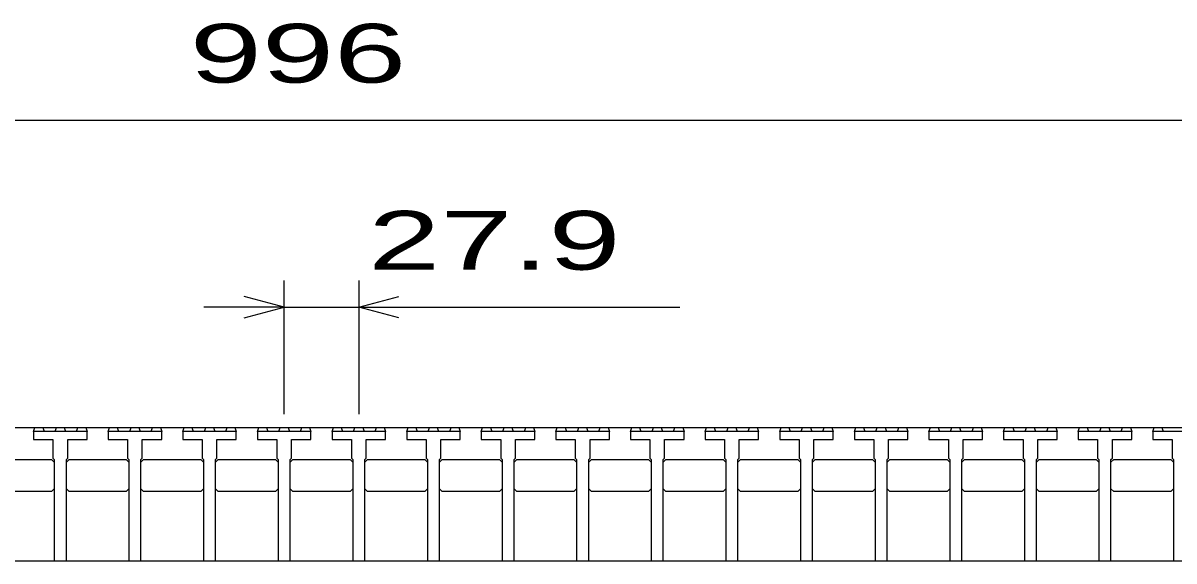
# Model space of a CAD drawing. Units: millimetres, scale not verified. Extents: x -1820 to 1736, y -1282 to 1048.
# Drawn here: x -961.3 to -531, y -559 to -357.7 of the extents above; entities that cross this region are included whole.
import ezdxf
from ezdxf.enums import TextEntityAlignment as Align

# ---------------------------------------------------------------- set-up
doc = ezdxf.new("R2010")
doc.units = ezdxf.units.MM
doc.header["$LTSCALE"] = 10
doc.layers.add('16', color=3, linetype='Continuous', lineweight=25)
doc.layers.add('22', color=2, linetype='Continuous', lineweight=25)
doc.styles.add('ベクトル', font='')
doc.styles.get('ベクトル').set_extended_font_data('ベクトル')

msp = doc.modelspace()

# ---------------------------------------------------------------- linework, layer by layer
at = {"layer": '16'}
for p, q in [((-1348, -509), (-352, -509)), ((-957.4, -510.5), (-956.9, -509)), ((-957.4, -510.5), (-957.4, -513.5)), ((-937.4, -510.5), (-957.4, -510.5)), ((-956.9, -509), (-954, -509)), ((-954, -509), (-953.5, -510.5)), ((-949.35, -510.5), (-948.85, -509)), ((-948.85, -509), (-945.95, -509)), ((-945.95, -509), (-945.45, -510.5)), ((-941.3, -510.5), (-940.8, -509)), ((-940.8, -509), (-937.9, -509)), ((-937.9, -509), (-937.4, -510.5)), ((-937.4, -513.5), (-937.4, -510.5)), ((-929.5, -510.5), (-929, -509)), ((-929.5, -510.5), (-929.5, -513.5)), ((-909.5, -510.5), (-929.5, -510.5)), ((-929, -509), (-926.1, -509)), ((-926.1, -509), (-925.6, -510.5)), ((-921.45, -510.5), (-920.95, -509)), ((-920.95, -509), (-918.05, -509)), ((-918.05, -509), (-917.55, -510.5)), ((-913.4, -510.5), (-912.9, -509)), ((-912.9, -509), (-910, -509)), ((-910, -509), (-909.5, -510.5)), ((-909.5, -513.5), (-909.5, -510.5)), ((-901.6, -510.5), (-901.1, -509)), ((-901.6, -510.5), (-901.6, -513.5)), ((-881.6, -510.5), (-901.6, -510.5)), ((-901.1, -509), (-898.2, -509)), ((-898.2, -509), (-897.7, -510.5)), ((-893.55, -510.5), (-893.05, -509)), ((-893.05, -509), (-890.15, -509)), ((-890.15, -509), (-889.65, -510.5)), ((-885.5, -510.5), (-885, -509)), ((-885, -509), (-882.1, -509)), ((-882.1, -509), (-881.6, -510.5)), ((-881.6, -513.5), (-881.6, -510.5)), ((-873.7, -510.5), (-873.2, -509)), ((-873.7, -510.5), (-873.7, -513.5)), ((-853.7, -510.5), (-873.7, -510.5)), ((-873.2, -509), (-870.3, -509)), ((-870.3, -509), (-869.8, -510.5)), ((-865.65, -510.5), (-865.15, -509)), ((-865.15, -509), (-862.25, -509)), ((-862.25, -509), (-861.75, -510.5)), ((-857.6, -510.5), (-857.1, -509)), ((-857.1, -509), (-854.2, -509)), ((-854.2, -509), (-853.7, -510.5)), ((-853.7, -513.5), (-853.7, -510.5)), ((-845.8, -510.5), (-845.3, -509)), ((-845.8, -510.5), (-845.8, -513.5)), ((-825.8, -510.5), (-845.8, -510.5)), ((-845.3, -509), (-842.4, -509)), ((-842.4, -509), (-841.9, -510.5)), ((-837.75, -510.5), (-837.25, -509)), ((-837.25, -509), (-834.35, -509)), ((-834.35, -509), (-833.85, -510.5)), ((-829.7, -510.5), (-829.2, -509)), ((-829.2, -509), (-826.3, -509)), ((-826.3, -509), (-825.8, -510.5)), ((-825.8, -513.5), (-825.8, -510.5)), ((-817.9, -510.5), (-817.4, -509)), ((-817.9, -510.5), (-817.9, -513.5)), ((-797.9, -510.5), (-817.9, -510.5)), ((-817.4, -509), (-814.5, -509)), ((-814.5, -509), (-814, -510.5)), ((-809.85, -510.5), (-809.35, -509)), ((-809.35, -509), (-806.45, -509)), ((-806.45, -509), (-805.95, -510.5)), ((-801.8, -510.5), (-801.3, -509)), ((-801.3, -509), (-798.4, -509)), ((-798.4, -509), (-797.9, -510.5)), ((-797.9, -513.5), (-797.9, -510.5)), ((-790, -510.5), (-789.5, -509)), ((-790, -510.5), (-790, -513.5)), ((-770, -510.5), (-790, -510.5)), ((-789.5, -509), (-786.6, -509)), ((-786.6, -509), (-786.1, -510.5)), ((-781.95, -510.5), (-781.45, -509)), ((-781.45, -509), (-778.55, -509)), ((-778.55, -509), (-778.05, -510.5)), ((-773.9, -510.5), (-773.4, -509)), ((-773.4, -509), (-770.5, -509)), ((-770.5, -509), (-770, -510.5)), ((-770, -513.5), (-770, -510.5)), ((-762.1, -510.5), (-761.6, -509)), ((-762.1, -510.5), (-762.1, -513.5)), ((-742.1, -510.5), (-762.1, -510.5)), ((-761.6, -509), (-758.7, -509)), ((-758.7, -509), (-758.2, -510.5)), ((-754.05, -510.5), (-753.55, -509)), ((-753.55, -509), (-750.65, -509)), ((-750.65, -509), (-750.15, -510.5)), ((-746, -510.5), (-745.5, -509)), ((-745.5, -509), (-742.6, -509)), ((-742.6, -509), (-742.1, -510.5)), ((-742.1, -513.5), (-742.1, -510.5)), ((-734.2, -510.5), (-733.7, -509)), ((-734.2, -510.5), (-734.2, -513.5)), ((-714.2, -510.5), (-734.2, -510.5)), ((-733.7, -509), (-730.8, -509)), ((-730.8, -509), (-730.3, -510.5)), ((-726.15, -510.5), (-725.65, -509)), ((-725.65, -509), (-722.75, -509)), ((-722.75, -509), (-722.25, -510.5)), ((-718.1, -510.5), (-717.6, -509)), ((-717.6, -509), (-714.7, -509)), ((-714.7, -509), (-714.2, -510.5)), ((-714.2, -513.5), (-714.2, -510.5)), ((-706.3, -510.5), (-705.8, -509)), ((-706.3, -510.5), (-706.3, -513.5)), ((-686.3, -510.5), (-706.3, -510.5)), ((-705.8, -509), (-702.9, -509)), ((-702.9, -509), (-702.4, -510.5)), ((-698.25, -510.5), (-697.75, -509)), ((-697.75, -509), (-694.85, -509)), ((-694.85, -509), (-694.35, -510.5)), ((-690.2, -510.5), (-689.7, -509)), ((-689.7, -509), (-686.8, -509)), ((-686.8, -509), (-686.3, -510.5)), ((-686.3, -513.5), (-686.3, -510.5)), ((-678.4, -510.5), (-677.9, -509)), ((-678.4, -510.5), (-678.4, -513.5)), ((-658.4, -510.5), (-678.4, -510.5)), ((-677.9, -509), (-675, -509)), ((-675, -509), (-674.5, -510.5)), ((-670.35, -510.5), (-669.85, -509)), ((-669.85, -509), (-666.95, -509)), ((-666.95, -509), (-666.45, -510.5)), ((-662.3, -510.5), (-661.8, -509)), ((-661.8, -509), (-658.9, -509)), ((-658.9, -509), (-658.4, -510.5)), ((-658.4, -513.5), (-658.4, -510.5)), ((-650.5, -510.5), (-650, -509)), ((-650.5, -510.5), (-650.5, -513.5)), ((-630.5, -510.5), (-650.5, -510.5)), ((-650, -509), (-647.1, -509)), ((-647.1, -509), (-646.6, -510.5)), ((-642.45, -510.5), (-641.95, -509)), ((-641.95, -509), (-639.05, -509)), ((-639.05, -509), (-638.55, -510.5)), ((-634.4, -510.5), (-633.9, -509)), ((-633.9, -509), (-631, -509)), ((-631, -509), (-630.5, -510.5)), ((-630.5, -513.5), (-630.5, -510.5)), ((-622.6, -510.5), (-622.1, -509)), ((-622.6, -510.5), (-622.6, -513.5)), ((-602.6, -510.5), (-622.6, -510.5)), ((-622.1, -509), (-619.2, -509)), ((-619.2, -509), (-618.7, -510.5)), ((-614.55, -510.5), (-614.05, -509)), ((-614.05, -509), (-611.15, -509)), ((-611.15, -509), (-610.65, -510.5)), ((-606.5, -510.5), (-606, -509)), ((-606, -509), (-603.1, -509)), ((-603.1, -509), (-602.6, -510.5)), ((-602.6, -513.5), (-602.6, -510.5)), ((-594.7, -510.5), (-594.2, -509)), ((-594.7, -510.5), (-594.7, -513.5)), ((-574.7, -510.5), (-594.7, -510.5)), ((-594.2, -509), (-591.3, -509)), ((-591.3, -509), (-590.8, -510.5)), ((-586.65, -510.5), (-586.15, -509)), ((-586.15, -509), (-583.25, -509)), ((-583.25, -509), (-582.75, -510.5)), ((-578.6, -510.5), (-578.1, -509)), ((-578.1, -509), (-575.2, -509)), ((-575.2, -509), (-574.7, -510.5)), ((-574.7, -513.5), (-574.7, -510.5)), ((-566.8, -510.5), (-566.3, -509)), ((-566.8, -510.5), (-566.8, -513.5)), ((-546.8, -510.5), (-566.8, -510.5)), ((-566.3, -509), (-563.4, -509)), ((-563.4, -509), (-562.9, -510.5)), ((-558.75, -510.5), (-558.25, -509)), ((-558.25, -509), (-555.35, -509)), ((-555.35, -509), (-554.85, -510.5)), ((-550.7, -510.5), (-550.2, -509)), ((-550.2, -509), (-547.3, -509)), ((-547.3, -509), (-546.8, -510.5)), ((-546.8, -513.5), (-546.8, -510.5)), ((-538.9, -510.5), (-538.4, -509)), ((-538.9, -510.5), (-538.9, -513.5)), ((-518.9, -510.5), (-538.9, -510.5)), ((-538.4, -509), (-535.5, -509)), ((-535.5, -509), (-535, -510.5)), ((-957.4, -513.5), (-950.15, -513.5)), ((-950.15, -513.5), (-950.15, -520.5)), ((-944.65, -520.5), (-944.65, -513.5)), ((-944.65, -513.5), (-937.4, -513.5)), ((-929.5, -513.5), (-922.25, -513.5)), ((-922.25, -513.5), (-922.25, -520.5)), ((-916.75, -520.5), (-916.75, -513.5)), ((-916.75, -513.5), (-909.5, -513.5)), ((-901.6, -513.5), (-894.35, -513.5)), ((-894.35, -513.5), (-894.35, -520.5)), ((-888.85, -520.5), (-888.85, -513.5)), ((-888.85, -513.5), (-881.6, -513.5)), ((-873.7, -513.5), (-866.45, -513.5)), ((-866.45, -513.5), (-866.45, -520.5)), ((-860.95, -520.5), (-860.95, -513.5)), ((-860.95, -513.5), (-853.7, -513.5)), ((-845.8, -513.5), (-838.55, -513.5)), ((-838.55, -513.5), (-838.55, -520.5)), ((-833.05, -520.5), (-833.05, -513.5)), ((-833.05, -513.5), (-825.8, -513.5)), ((-817.9, -513.5), (-810.65, -513.5)), ((-810.65, -513.5), (-810.65, -520.5)), ((-805.15, -520.5), (-805.15, -513.5)), ((-805.15, -513.5), (-797.9, -513.5)), ((-790, -513.5), (-782.75, -513.5)), ((-782.75, -513.5), (-782.75, -520.5)), ((-777.25, -520.5), (-777.25, -513.5)), ((-777.25, -513.5), (-770, -513.5)), ((-762.1, -513.5), (-754.85, -513.5)), ((-754.85, -513.5), (-754.85, -520.5)), ((-749.35, -520.5), (-749.35, -513.5)), ((-749.35, -513.5), (-742.1, -513.5)), ((-734.2, -513.5), (-726.95, -513.5)), ((-726.95, -513.5), (-726.95, -520.5)), ((-721.45, -520.5), (-721.45, -513.5)), ((-721.45, -513.5), (-714.2, -513.5)), ((-706.3, -513.5), (-699.05, -513.5)), ((-699.05, -513.5), (-699.05, -520.5)), ((-693.55, -520.5), (-693.55, -513.5)), ((-693.55, -513.5), (-686.3, -513.5)), ((-678.4, -513.5), (-671.15, -513.5)), ((-671.15, -513.5), (-671.15, -520.5)), ((-665.65, -520.5), (-665.65, -513.5)), ((-665.65, -513.5), (-658.4, -513.5)), ((-650.5, -513.5), (-643.25, -513.5)), ((-643.25, -513.5), (-643.25, -520.5)), ((-637.75, -520.5), (-637.75, -513.5)), ((-637.75, -513.5), (-630.5, -513.5)), ((-622.6, -513.5), (-615.35, -513.5)), ((-615.35, -513.5), (-615.35, -520.5)), ((-609.85, -520.5), (-609.85, -513.5)), ((-609.85, -513.5), (-602.6, -513.5)), ((-594.7, -513.5), (-587.45, -513.5)), ((-587.45, -513.5), (-587.45, -520.5)), ((-581.95, -520.5), (-581.95, -513.5)), ((-581.95, -513.5), (-574.7, -513.5)), ((-566.8, -513.5), (-559.55, -513.5)), ((-559.55, -513.5), (-559.55, -520.5)), ((-554.05, -520.5), (-554.05, -513.5)), ((-554.05, -513.5), (-546.8, -513.5)), ((-538.9, -513.5), (-531.65, -513.5)), ((-531.65, -513.5), (-531.65, -520.5)), ((-950.15, -520.5), (-949.65, -521)), ((-945.15, -521), (-944.65, -520.5)), ((-922.25, -520.5), (-921.75, -521)), ((-917.25, -521), (-916.75, -520.5)), ((-894.35, -520.5), (-893.85, -521)), ((-889.35, -521), (-888.85, -520.5)), ((-866.45, -520.5), (-865.95, -521)), ((-861.45, -521), (-860.95, -520.5)), ((-838.55, -520.5), (-838.05, -521)), ((-833.55, -521), (-833.05, -520.5)), ((-810.65, -520.5), (-810.15, -521)), ((-805.65, -521), (-805.15, -520.5)), ((-782.75, -520.5), (-782.25, -521)), ((-777.75, -521), (-777.25, -520.5)), ((-754.85, -520.5), (-754.35, -521)), ((-749.85, -521), (-749.35, -520.5)), ((-726.95, -520.5), (-726.45, -521)), ((-721.95, -521), (-721.45, -520.5)), ((-699.05, -520.5), (-698.55, -521)), ((-694.05, -521), (-693.55, -520.5)), ((-671.15, -520.5), (-670.65, -521)), ((-666.15, -521), (-665.65, -520.5)), ((-643.25, -520.5), (-642.75, -521)), ((-638.25, -521), (-637.75, -520.5)), ((-615.35, -520.5), (-614.85, -521)), ((-610.35, -521), (-609.85, -520.5)), ((-587.45, -520.5), (-586.95, -521)), ((-582.45, -521), (-581.95, -520.5)), ((-559.55, -520.5), (-559.05, -521)), ((-554.55, -521), (-554.05, -520.5)), ((-531.65, -520.5), (-531.15, -521)), ((-972.05, -521), (-950.65, -521)), ((-950.65, -521), (-949.65, -522)), ((-949.65, -521), (-949.65, -559)), ((-945.15, -559), (-945.15, -521)), ((-945.15, -522), (-944.15, -521)), ((-944.15, -521), (-922.75, -521)), ((-922.75, -521), (-921.75, -522)), ((-921.75, -521), (-921.75, -559)), ((-917.25, -559), (-917.25, -521)), ((-917.25, -522), (-916.25, -521)), ((-916.25, -521), (-894.85, -521)), ((-894.85, -521), (-893.85, -522)), ((-893.85, -521), (-893.85, -559)), ((-889.35, -559), (-889.35, -521)), ((-889.35, -522), (-888.35, -521)), ((-888.35, -521), (-866.95, -521)), ((-866.95, -521), (-865.95, -522)), ((-865.95, -521), (-865.95, -559)), ((-861.45, -559), (-861.45, -521)), ((-861.45, -522), (-860.45, -521)), ((-860.45, -521), (-839.05, -521)), ((-839.05, -521), (-838.05, -522)), ((-838.05, -521), (-838.05, -559)), ((-833.55, -559), (-833.55, -521)), ((-833.55, -522), (-832.55, -521)), ((-832.55, -521), (-811.15, -521)), ((-811.15, -521), (-810.15, -522)), ((-810.15, -521), (-810.15, -559)), ((-805.65, -559), (-805.65, -521)), ((-805.65, -522), (-804.65, -521)), ((-804.65, -521), (-783.25, -521)), ((-783.25, -521), (-782.25, -522)), ((-782.25, -521), (-782.25, -559)), ((-777.75, -559), (-777.75, -521)), ((-777.75, -522), (-776.75, -521)), ((-776.75, -521), (-755.35, -521)), ((-755.35, -521), (-754.35, -522)), ((-754.35, -521), (-754.35, -559)), ((-749.85, -559), (-749.85, -521)), ((-749.85, -522), (-748.85, -521)), ((-748.85, -521), (-727.45, -521)), ((-727.45, -521), (-726.45, -522)), ((-726.45, -521), (-726.45, -559)), ((-721.95, -559), (-721.95, -521)), ((-721.95, -522), (-720.95, -521)), ((-720.95, -521), (-699.55, -521)), ((-699.55, -521), (-698.55, -522)), ((-698.55, -521), (-698.55, -559)), ((-694.05, -559), (-694.05, -521)), ((-694.05, -522), (-693.05, -521)), ((-693.05, -521), (-671.65, -521)), ((-671.65, -521), (-670.65, -522)), ((-670.65, -521), (-670.65, -559)), ((-666.15, -559), (-666.15, -521)), ((-666.15, -522), (-665.15, -521)), ((-665.15, -521), (-643.75, -521)), ((-643.75, -521), (-642.75, -522)), ((-642.75, -521), (-642.75, -559)), ((-638.25, -559), (-638.25, -521)), ((-638.25, -522), (-637.25, -521)), ((-637.25, -521), (-615.85, -521)), ((-615.85, -521), (-614.85, -522)), ((-614.85, -521), (-614.85, -559)), ((-610.35, -559), (-610.35, -521)), ((-610.35, -522), (-609.35, -521)), ((-609.35, -521), (-587.95, -521)), ((-587.95, -521), (-586.95, -522)), ((-586.95, -521), (-586.95, -559)), ((-582.45, -559), (-582.45, -521)), ((-582.45, -522), (-581.45, -521)), ((-581.45, -521), (-560.05, -521)), ((-560.05, -521), (-559.05, -522)), ((-559.05, -521), (-559.05, -559)), ((-554.55, -559), (-554.55, -521)), ((-554.55, -522), (-553.55, -521)), ((-553.55, -521), (-532.15, -521)), ((-532.15, -521), (-531.15, -522)), ((-531.15, -521), (-531.15, -559)), ((-950.65, -533), (-972.05, -533)), ((-949.65, -532), (-950.65, -533)), ((-944.15, -533), (-945.15, -532)), ((-922.75, -533), (-944.15, -533)), ((-921.75, -532), (-922.75, -533)), ((-916.25, -533), (-917.25, -532)), ((-894.85, -533), (-916.25, -533)), ((-893.85, -532), (-894.85, -533)), ((-888.35, -533), (-889.35, -532)), ((-866.95, -533), (-888.35, -533)), ((-865.95, -532), (-866.95, -533)), ((-860.45, -533), (-861.45, -532)), ((-839.05, -533), (-860.45, -533)), ((-838.05, -532), (-839.05, -533)), ((-832.55, -533), (-833.55, -532)), ((-811.15, -533), (-832.55, -533)), ((-810.15, -532), (-811.15, -533)), ((-804.65, -533), (-805.65, -532)), ((-783.25, -533), (-804.65, -533)), ((-782.25, -532), (-783.25, -533)), ((-776.75, -533), (-777.75, -532)), ((-755.35, -533), (-776.75, -533)), ((-754.35, -532), (-755.35, -533)), ((-748.85, -533), (-749.85, -532)), ((-727.45, -533), (-748.85, -533)), ((-726.45, -532), (-727.45, -533)), ((-720.95, -533), (-721.95, -532)), ((-699.55, -533), (-720.95, -533)), ((-698.55, -532), (-699.55, -533)), ((-693.05, -533), (-694.05, -532)), ((-671.65, -533), (-693.05, -533)), ((-670.65, -532), (-671.65, -533)), ((-665.15, -533), (-666.15, -532)), ((-643.75, -533), (-665.15, -533)), ((-642.75, -532), (-643.75, -533)), ((-637.25, -533), (-638.25, -532)), ((-615.85, -533), (-637.25, -533)), ((-614.85, -532), (-615.85, -533)), ((-609.35, -533), (-610.35, -532)), ((-587.95, -533), (-609.35, -533)), ((-586.95, -532), (-587.95, -533)), ((-581.45, -533), (-582.45, -532)), ((-560.05, -533), (-581.45, -533)), ((-559.05, -532), (-560.05, -533)), ((-553.55, -533), (-554.55, -532)), ((-532.15, -533), (-553.55, -533)), ((-531.15, -532), (-532.15, -533)), ((-1348, -559), (-352, -559)), ((-949.65, -559), (-945.15, -559)), ((-921.75, -559), (-917.25, -559)), ((-893.85, -559), (-889.35, -559)), ((-865.95, -559), (-861.45, -559)), ((-838.05, -559), (-833.55, -559)), ((-810.15, -559), (-805.65, -559)), ((-782.25, -559), (-777.75, -559)), ((-754.35, -559), (-749.85, -559)), ((-726.45, -559), (-721.95, -559)), ((-698.55, -559), (-694.05, -559)), ((-670.65, -559), (-666.15, -559)), ((-642.75, -559), (-638.25, -559)), ((-614.85, -559), (-610.35, -559)), ((-586.95, -559), (-582.45, -559)), ((-559.05, -559), (-554.55, -559)), ((-531.15, -559), (-526.65, -559))]:
    msp.add_line(p, q, dxfattribs=at)
at = {"layer": '22', "color": 4}
for p, q in [((-1348, -394), (-352, -394)), ((-863.7, -504), (-863.7, -454)), ((-835.8, -454), (-835.8, -504)), ((-863.7, -464), (-878.7, -460)), ((-835.8, -464), (-820.8, -460)), ((-863.7, -464), (-893.7, -464)), ((-878.7, -468), (-863.7, -464)), ((-863.7, -464), (-835.8, -464)), ((-820.8, -468), (-835.8, -464)), ((-835.8, -464), (-715.8, -464))]:
    msp.add_line(p, q, dxfattribs=at)

# ---------------------------------------------------------------- texts
at = {"layer": '22', "style": 'ベクトル', "width": 1.65}
for s, p in [(' 996 ', (-912.5, -369)), (' 27.9 ', (-845.8, -439))]:
    msp.add_text(s, height=21.99, dxfattribs=at).set_placement(p, align=Align.MIDDLE_LEFT)

doc.saveas('drawing.dxf')
